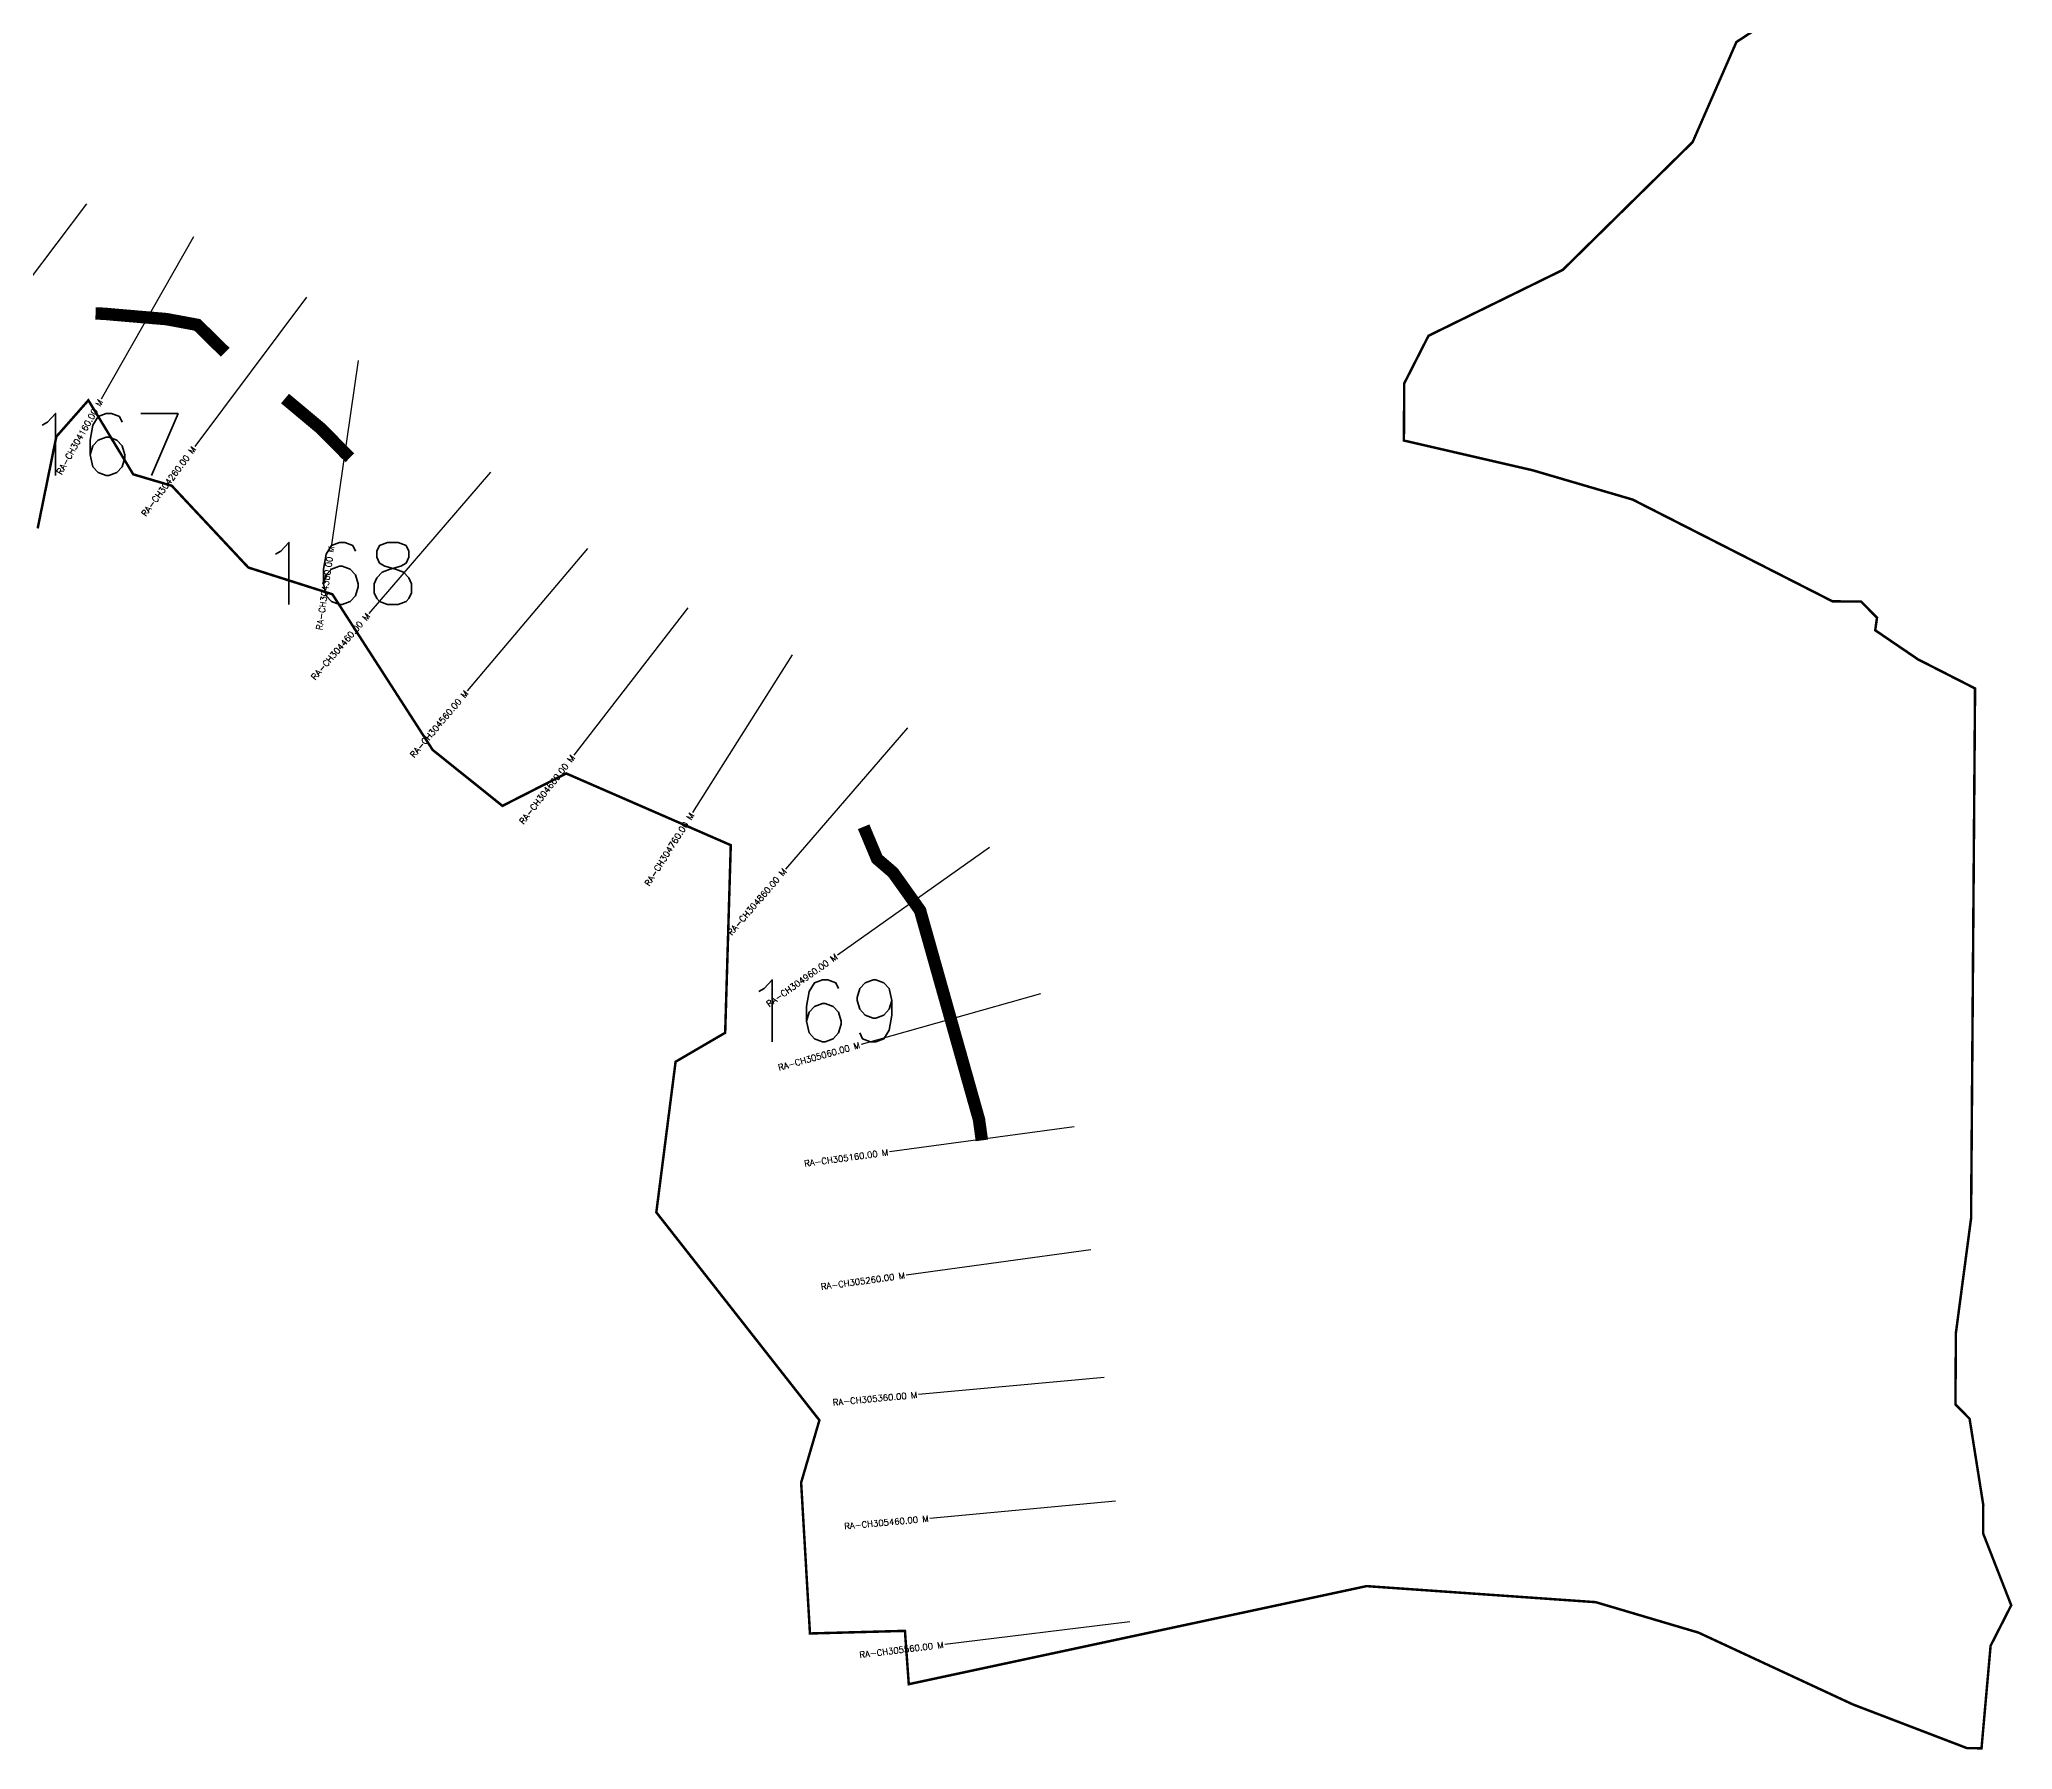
# Model space of a CAD drawing. Header units: metres. Extents: x 283995 to 287027, y 2012771 to 2015601.
# Drawn here: x 285439 to 287027, y 2012771 to 2014147 of the extents above; entities that cross this region are included whole.
import ezdxf
from ezdxf.enums import TextEntityAlignment as Align

# ---------------------------------------------------------------- set-up
doc = ezdxf.new("R2010")
doc.units = ezdxf.units.M
doc.header["$MEASUREMENT"] = 0
for name, color, linetype in [('ARTIFICIALLY PROTECTED', 4, 'Continuous'), ('CS', 134, 'Continuous'), ('CSMark', 6, 'Continuous')]:
    doc.layers.add(name, color=color, linetype=linetype)
doc.styles.get("Standard").update_dxf_attribs({"font": 'simplex.shx'})

msp = doc.modelspace()

# ---------------------------------------------------------------- linework, layer by layer
at = {"color": 6, "const_width": 2, "flags": 128}
msp.add_lwpolyline([(286839.3, 2014167.4), (286804.6, 2014144.7), (286769.4, 2014064.2), (286664.9, 2013961.3), (286556.9, 2013908.3), (286537.4, 2013870), (286537.1, 2013824), (286640.6, 2013800.1), (286721.1, 2013776.5), (286881.9, 2013694.6), (286904.9, 2013694.4), (286917.7, 2013681.5), (286916.3, 2013671.3), (286950.7, 2013647.9), (286996.6, 2013624.5), (286993.4, 2013198.1), (286981.2, 2013106), (286980.8, 2013048.4), (286992.2, 2013036.8), (287003.2, 2012967.5), (287003.1, 2012944.5), (287025.7, 2012886.7), (287009.1, 2012854.1), (287001.8, 2012771.6), (286990.2, 2012771.7), (286898.3, 2012806.9), (286774.1, 2012864.7), (286691.4, 2012889.2), (286507.1, 2012902.1), (286138.8, 2012823.2), (286135.7, 2012866.1), (286059.3, 2012864), (286052.2, 2012985.4), (286066.9, 2013035.6), (285935.7, 2013202.9), (285951.2, 2013324.1), (285991.1, 2013347.4), (285995.6, 2013498.4), (285863.2, 2013556.1), (285811.9, 2013530), (285755.8, 2013575), (285675.1, 2013700.3), (285607.5, 2013721.8), (285545.9, 2013787.6), (285514.9, 2013796.8), (285478.8, 2013856.4), (285453, 2013827.1), (285438, 2013753.3)], dxfattribs=at)
at = {"layer": 'ARTIFICIALLY PROTECTED', "const_width": 10, "flags": 128}
for points in [[(285484.6, 2013926.3), (285491.8, 2013926), (285497.2, 2013925.5)], [(285497.2, 2013925.5), (285541.7, 2013921.7), (285566.4, 2013917.1), (285588.9, 2013895)], [(285637, 2013857.8), (285665.6, 2013833.9), (285686.1, 2013813.2), (285689.2, 2013810.2)], [(286102.5, 2013513.2), (286113.3, 2013487.4), (286126.2, 2013476.3), (286147.9, 2013445.8), (286195.3, 2013277.5), (286197.6, 2013260.8)]]:
    msp.add_lwpolyline(points, dxfattribs=at)
at = {"layer": 'CS'}
for p, q in [((285477.2, 2014014.4), (285386.8, 2013894.8)), ((285563.4, 2013987.8), (285489.2, 2013857.4)), ((285654.3, 2013939.4), (285564.4, 2013819.2)), ((285695.8, 2013888.4), (285674.3, 2013740)), ((285802.4, 2013798.6), (285704.5, 2013684.9)), ((285880.4, 2013737.2), (285783.6, 2013622.6)), ((285961.1, 2013689.5), (285869.3, 2013570.9)), ((286044.9, 2013651.5), (285964.9, 2013524.6)), ((286137.7, 2013592.8), (286039.7, 2013479.2)), ((286203.8, 2013496.6), (286081.4, 2013409.8)), ((286244.7, 2013378.7), (286100.4, 2013337.9)), ((286271.8, 2013271.7), (286123.2, 2013251.5)), ((286285.3, 2013172.7), (286136.7, 2013152.4)), ((286296, 2013069.9), (286146.6, 2013056.2)), ((286305.1, 2012970.4), (286155.8, 2012956.6)), ((286316.7, 2012873.3), (286167.8, 2012855.1))]:
    msp.add_line(p, q, dxfattribs=at)

# ---------------------------------------------------------------- texts
at = {"char_height": 50, "attachment_point": 1}
for s, insert in [('167', (285428.8, 2013845.8)), ('168', (285616.5, 2013742)), ('169', (286005.2, 2013390.1))]:
    msp.add_mtext_dynamic_manual_height_columns(s, width=84.374, gutter_width=1, heights=[74.2], dxfattribs=dict(at, insert=insert))
at = {"layer": 'CSMark'}
for s, rotation, p in [('RA-CH304160.00 M', 60.361, (285488.7, 2013856.5)), ('RA-CH304260.00 M', 53.2092, (285563.8, 2013818.4)), ('RA-CH304360.00 M', 81.7513, (285674.2, 2013739)), ('RA-CH304460.00 M', 49.2924, (285703.9, 2013684.1)), ('RA-CH304560.00 M', 49.8216, (285783, 2013621.9)), ('RA-CH304660.00 M', 52.2664, (285868.7, 2013570.1)), ('RA-CH304760.00 M', 57.75, (285964.4, 2013523.8)), ('RA-CH304860.00 M', 49.2185, (286039, 2013478.5)), ('RA-CH304960.00 M', 35.3365, (286080.6, 2013409.3)), ('RA-CH305060.00 M', 15.7561, (286099.4, 2013337.7)), ('RA-CH305160.00 M', 7.7684, (286122.2, 2013251.3)), ('RA-CH305260.00 M', 7.7684, (286135.7, 2013152.2)), ('RA-CH305360.00 M', 5.2563, (286145.6, 2013056.1)), ('RA-CH305460.00 M', 5.2563, (286154.8, 2012956.5)), ('RA-CH305560.00 M', 6.9767, (286166.8, 2012855))]:
    msp.add_text(s, height=5, rotation=rotation, dxfattribs=at).set_placement(p, align=Align.MIDDLE_RIGHT)

doc.saveas('drawing.dxf')
